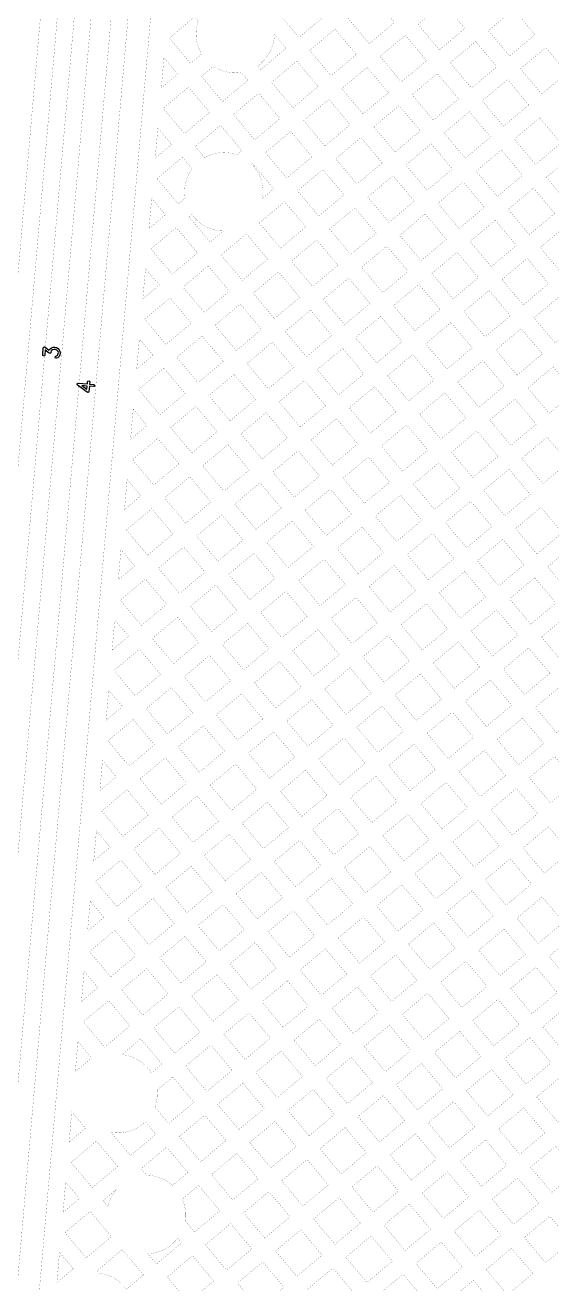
# Model space of a CAD drawing. Extents: x 592 to 965, y 89 to 353.
# Drawn here: x 628.99 to 636.16, y 259.43 to 276.55 of the extents above; entities that cross this region are included whole.
import ezdxf

# ---------------------------------------------------------------- set-up
doc = ezdxf.new("R2010")
doc.units = 0
doc.layers.add('a_area', color=3, linetype='Continuous')

# ---------------------------------------------------------------- blocks, each defined once
blk = doc.blocks.new('PAD_R3')
at = {"layer": 'a_area', "const_width": 0.5}
blk.add_lwpolyline([(0.25, 0, 1), (-0.25, 0, 1)], format="xyb", close=True, dxfattribs=at)

msp = doc.modelspace()

# ---------------------------------------------------------------- linework, layer by layer
at = {"layer": 'a_area'}
msp.add_line((629.766, 271.645), (629.833, 271.595), dxfattribs=at)
at = {"layer": 'a_area', "const_width": 0.0015}
for points in [[(627.37, 250.475), (632.805, 312.601, -0.197973), (633.285, 313.522), (633.354, 313.58, -0.200605), (634.263, 313.863), (639.139, 313.437, 0.198796), (641.26, 314.105), (642.966, 315.536, 0.060629), (643.281, 315.873, 0.136739), (643.498, 316.458), (643.506, 316.55, 0.188659), (643.302, 317.203)], [(644.055, 317.147, 0.196952), (643.732, 316.512), (643.725, 316.43, -0.135947), (643.463, 315.735, -0.060592), (643.11, 315.359), (641.408, 313.93, -0.198926), (639.119, 313.209), (634.228, 313.637, 0.196864), (633.502, 313.405), (633.433, 313.348, 0.19981), (633.032, 312.573), (627.6, 250.475), (627.37, 250.475)], [(626.91, 250.475), (632.357, 312.742, -0.198911), (632.911, 313.805), (633.473, 314.277, -0.201718), (633.773, 314.37), (638.857, 313.925, 0.198516), (640.893, 314.568), (641.35, 314.952, 0.075788), (641.478, 315.097, 0.023686), (641.978, 315.963, 0.189405), (642.014, 316.679)], [(627.873, 250.475), (633.289, 312.388, -0.197103), (633.619, 313.026), (633.75, 313.163, -0.135322), (633.998, 313.311, -0.089467), (634.632, 313.367), (639.154, 312.972, 0.069841), (640.27, 313.03, 0.129169), (641.849, 313.777), (643.635, 315.276, 0.065317), (644.113, 315.804, 0.195732), (644.199, 316.465)], [(642.711, 316.372, 0.194046), (642.183, 315.863, -0.023804), (641.671, 314.974, -0.075302), (641.498, 314.778), (641.038, 314.392, -0.199149), (638.829, 313.698), (633.746, 314.143, 0.19143), (633.621, 314.103), (633.057, 313.629, 0.198708), (632.585, 312.722), (627.14, 250.475), (626.91, 250.475)], [(644.839, 316.098, 0.200494), (644.303, 315.676, -0.065777), (643.781, 315.1), (641.996, 313.602, -0.129622), (640.306, 312.804, -0.070329), (639.118, 312.746), (634.607, 313.14, 0.088615), (634.059, 313.091, 0.134512), (633.915, 313.005), (633.77, 312.854, 0.198337), (633.517, 312.368), (628.103, 250.475), (627.873, 250.475)], [(628.781, 250.475), (628.41, 250.475), (633.685, 310.783, -0.117662)], [(632.385, 276.421, -0.240254), (632.157, 275.993)], [(632.076, 274.656, -0.197228), (632.23, 274.281, -0.042334), (632.222, 274.191)], [(631.694, 273.748, -0.241534), (631.261, 273.972), (631.223, 273.94)], [(630.12, 260.485, -0.120925), (630.231, 260.714)]]:
    msp.add_lwpolyline(points, format="xyb", dxfattribs=at)
for points in [[(632.43, 276.723), (632.718, 276.379), (633.063, 276.668), (632.774, 277.012)], [(633.385, 276.64), (633.674, 276.295), (634.018, 276.584), (633.729, 276.929)], [(634.34, 276.556), (634.629, 276.211), (634.974, 276.501), (634.685, 276.845)], [(635.296, 276.472), (635.585, 276.128), (635.929, 276.417), (635.64, 276.761)], [(632.865, 276.204), (633.155, 275.859), (633.499, 276.148), (633.21, 276.493)], [(633.821, 276.12), (634.11, 275.775), (634.454, 276.064), (634.165, 276.409)], [(634.776, 276.036), (635.065, 275.692), (635.41, 275.981), (635.121, 276.325)], [(635.732, 275.953), (636.021, 275.609), (636.365, 275.897), (636.076, 276.242)], [(632.346, 275.768), (632.635, 275.423), (632.979, 275.712), (632.69, 276.057)], [(633.301, 275.684), (633.591, 275.34), (633.935, 275.628), (633.646, 275.973)], [(634.257, 275.6), (634.546, 275.256), (634.89, 275.545), (634.601, 275.889)], [(635.212, 275.517), (635.501, 275.172), (635.846, 275.462), (635.557, 275.806)], [(630.871, 275.416), (631.16, 275.071), (631.504, 275.36), (631.215, 275.704)], [(631.826, 275.332), (632.115, 274.987), (632.46, 275.277), (632.171, 275.621)], [(632.782, 275.248), (633.071, 274.904), (633.415, 275.193), (633.126, 275.537)], [(633.737, 275.165), (634.026, 274.82), (634.37, 275.109), (634.082, 275.453)], [(634.693, 275.081), (634.982, 274.737), (635.326, 275.026), (635.037, 275.37)], [(635.648, 274.997), (635.937, 274.653), (636.282, 274.942), (635.993, 275.287)], [(632.262, 274.812), (632.551, 274.468), (632.896, 274.757), (632.607, 275.101)], [(633.218, 274.729), (633.507, 274.385), (633.851, 274.673), (633.562, 275.018)], [(634.173, 274.645), (634.462, 274.301), (634.807, 274.59), (634.517, 274.934)], [(635.129, 274.561), (635.418, 274.217), (635.762, 274.506), (635.473, 274.85)], [(636.084, 274.478), (636.373, 274.134), (636.718, 274.423), (636.429, 274.767)], [(632.698, 274.293), (632.987, 273.949), (633.332, 274.238), (633.043, 274.582)], [(633.654, 274.209), (633.943, 273.865), (634.287, 274.154), (633.998, 274.498)], [(634.609, 274.126), (634.898, 273.781), (635.243, 274.07), (634.953, 274.414)], [(635.565, 274.042), (635.853, 273.698), (636.198, 273.987), (635.909, 274.331)], [(632.179, 273.857), (632.468, 273.513), (632.812, 273.802), (632.523, 274.146)], [(633.134, 273.773), (633.423, 273.429), (633.768, 273.718), (633.479, 274.062)], [(634.09, 273.69), (634.379, 273.345), (634.723, 273.634), (634.434, 273.979)], [(635.045, 273.606), (635.334, 273.262), (635.678, 273.551), (635.389, 273.895)], [(630.704, 273.504), (630.993, 273.16), (631.337, 273.449), (631.048, 273.794)], [(631.659, 273.421), (631.948, 273.077), (632.293, 273.366), (632.004, 273.71)], [(636, 273.522), (636.289, 273.178), (636.634, 273.467), (636.345, 273.812)], [(632.615, 273.338), (632.904, 272.993), (633.248, 273.282), (632.959, 273.626)], [(633.57, 273.254), (633.859, 272.909), (634.204, 273.198), (633.915, 273.543)], [(634.526, 273.17), (634.815, 272.826), (635.159, 273.115), (634.87, 273.459)], [(635.481, 273.087), (635.77, 272.742), (636.114, 273.031), (635.825, 273.376)], [(631.14, 272.985), (631.429, 272.641), (631.773, 272.93), (631.484, 273.274)], [(632.095, 272.902), (632.384, 272.557), (632.729, 272.846), (632.44, 273.191)], [(633.051, 272.818), (633.34, 272.474), (633.684, 272.762), (633.395, 273.107)], [(634.006, 272.734), (634.295, 272.39), (634.639, 272.679), (634.351, 273.023)], [(630.62, 272.549), (630.909, 272.205), (631.253, 272.494), (630.965, 272.838)], [(634.962, 272.651), (635.251, 272.306), (635.595, 272.595), (635.306, 272.94)], [(635.917, 272.567), (636.206, 272.223), (636.55, 272.512), (636.261, 272.856)], [(631.575, 272.466), (631.865, 272.121), (632.209, 272.41), (631.92, 272.755)], [(632.531, 272.382), (632.82, 272.037), (633.165, 272.327), (632.876, 272.671)], [(633.487, 272.298), (633.776, 271.954), (634.12, 272.243), (633.831, 272.587)], [(634.442, 272.215), (634.731, 271.87), (635.076, 272.159), (634.786, 272.504)], [(631.056, 272.03), (631.345, 271.685), (631.689, 271.974), (631.4, 272.319)], [(635.398, 272.131), (635.686, 271.787), (636.031, 272.076), (635.742, 272.42)], [(632.012, 271.946), (632.301, 271.601), (632.645, 271.89), (632.356, 272.235)], [(632.967, 271.862), (633.256, 271.518), (633.601, 271.807), (633.312, 272.151)], [(633.923, 271.779), (634.212, 271.435), (634.556, 271.723), (634.267, 272.068)], [(634.878, 271.695), (635.167, 271.351), (635.511, 271.64), (635.222, 271.984)], [(630.536, 271.594), (630.825, 271.249), (631.17, 271.538), (630.881, 271.883)], [(631.492, 271.51), (631.781, 271.166), (632.125, 271.454), (631.836, 271.799)], [(635.833, 271.612), (636.122, 271.267), (636.467, 271.556), (636.178, 271.901)], [(632.448, 271.426), (632.736, 271.082), (633.081, 271.371), (632.792, 271.715)], [(633.403, 271.343), (633.692, 270.998), (634.037, 271.288), (633.748, 271.632)], [(634.359, 271.259), (634.647, 270.915), (634.992, 271.204), (634.703, 271.548)], [(635.314, 271.176), (635.603, 270.831), (635.947, 271.12), (635.658, 271.465)], [(630.972, 271.074), (631.262, 270.729), (631.606, 271.019), (631.317, 271.363)], [(631.928, 270.99), (632.217, 270.646), (632.561, 270.935), (632.272, 271.279)], [(632.883, 270.907), (633.172, 270.562), (633.517, 270.852), (633.228, 271.196)], [(633.839, 270.823), (634.128, 270.479), (634.472, 270.768), (634.184, 271.113)], [(630.453, 270.638), (630.742, 270.294), (631.086, 270.583), (630.797, 270.927)], [(634.794, 270.74), (635.084, 270.396), (635.428, 270.684), (635.139, 271.029)], [(635.75, 270.656), (636.039, 270.312), (636.383, 270.601), (636.094, 270.945)], [(631.408, 270.554), (631.697, 270.21), (632.042, 270.499), (631.753, 270.843)], [(632.364, 270.471), (632.653, 270.127), (632.997, 270.415), (632.708, 270.76)], [(633.319, 270.387), (633.608, 270.043), (633.953, 270.332), (633.664, 270.676)], [(634.275, 270.304), (634.564, 269.96), (634.908, 270.249), (634.619, 270.593)], [(630.889, 270.118), (631.178, 269.774), (631.522, 270.063), (631.233, 270.407)], [(635.23, 270.221), (635.52, 269.876), (635.864, 270.165), (635.575, 270.509)], [(631.844, 270.035), (632.133, 269.691), (632.478, 269.98), (632.189, 270.324)], [(632.8, 269.951), (633.089, 269.607), (633.433, 269.896), (633.144, 270.24)], [(633.755, 269.868), (634.044, 269.524), (634.389, 269.813), (634.1, 270.157)], [(634.711, 269.784), (635, 269.44), (635.344, 269.729), (635.055, 270.074)], [(630.37, 269.683), (630.658, 269.338), (631.003, 269.627), (630.714, 269.972)], [(635.666, 269.701), (635.956, 269.356), (636.3, 269.645), (636.011, 269.99)], [(631.325, 269.599), (631.614, 269.255), (631.958, 269.544), (631.669, 269.888)], [(632.28, 269.515), (632.569, 269.171), (632.914, 269.46), (632.625, 269.805)], [(633.236, 269.432), (633.525, 269.088), (633.869, 269.377), (633.58, 269.721)], [(634.191, 269.348), (634.48, 269.004), (634.825, 269.293), (634.536, 269.637)], [(635.147, 269.265), (635.436, 268.92), (635.78, 269.209), (635.491, 269.554)], [(630.805, 269.163), (631.094, 268.819), (631.439, 269.108), (631.15, 269.452)], [(636.103, 269.181), (636.391, 268.837), (636.735, 269.126), (636.447, 269.47)], [(631.761, 269.08), (632.05, 268.735), (632.394, 269.024), (632.105, 269.368)], [(632.716, 268.996), (633.005, 268.652), (633.35, 268.941), (633.06, 269.285)], [(633.672, 268.913), (633.961, 268.568), (634.305, 268.857), (634.016, 269.201)], [(634.627, 268.829), (634.916, 268.484), (635.261, 268.773), (634.972, 269.118)], [(630.286, 268.727), (630.575, 268.383), (630.919, 268.672), (630.63, 269.016)], [(631.241, 268.644), (631.53, 268.3), (631.874, 268.588), (631.586, 268.933)], [(635.583, 268.745), (635.872, 268.401), (636.216, 268.69), (635.927, 269.034)], [(632.197, 268.56), (632.486, 268.216), (632.83, 268.505), (632.541, 268.849)], [(633.152, 268.477), (633.441, 268.132), (633.786, 268.421), (633.497, 268.766)], [(634.108, 268.393), (634.397, 268.048), (634.741, 268.337), (634.452, 268.682)], [(635.063, 268.309), (635.352, 267.965), (635.696, 268.254), (635.408, 268.598)], [(630.722, 268.208), (631.01, 267.863), (631.355, 268.153), (631.066, 268.497)], [(631.677, 268.124), (631.966, 267.78), (632.31, 268.069), (632.021, 268.413)], [(636.018, 268.226), (636.308, 267.881), (636.652, 268.17), (636.363, 268.515)], [(632.633, 268.041), (632.922, 267.696), (633.266, 267.985), (632.977, 268.33)], [(633.588, 267.957), (633.877, 267.612), (634.222, 267.901), (633.933, 268.246)], [(630.202, 267.772), (630.491, 267.428), (630.835, 267.717), (630.547, 268.061)], [(634.544, 267.873), (634.832, 267.529), (635.177, 267.818), (634.888, 268.162)], [(635.499, 267.79), (635.788, 267.445), (636.132, 267.734), (635.843, 268.079)], [(631.157, 267.688), (631.446, 267.344), (631.791, 267.633), (631.502, 267.977)], [(632.113, 267.605), (632.402, 267.26), (632.747, 267.549), (632.457, 267.894)], [(633.069, 267.521), (633.358, 267.176), (633.702, 267.465), (633.413, 267.81)], [(634.024, 267.437), (634.313, 267.093), (634.657, 267.382), (634.369, 267.726)], [(630.638, 267.252), (630.927, 266.908), (631.271, 267.197), (630.982, 267.541)], [(634.979, 267.354), (635.269, 267.009), (635.613, 267.298), (635.324, 267.643)], [(635.935, 267.27), (636.224, 266.926), (636.569, 267.215), (636.279, 267.559)], [(631.593, 267.169), (631.883, 266.824), (632.227, 267.113), (631.938, 267.458)], [(632.549, 267.085), (632.838, 266.741), (633.183, 267.03), (632.893, 267.374)], [(633.505, 267.001), (633.793, 266.657), (634.138, 266.946), (633.849, 267.29)], [(634.46, 266.918), (634.749, 266.573), (635.093, 266.862), (634.804, 267.207)], [(630.119, 266.817), (630.408, 266.472), (630.752, 266.761), (630.463, 267.105)], [(631.074, 266.733), (631.363, 266.388), (631.707, 266.677), (631.418, 267.022)], [(635.415, 266.834), (635.705, 266.49), (636.049, 266.779), (635.76, 267.123)], [(632.029, 266.649), (632.319, 266.305), (632.663, 266.594), (632.374, 266.938)], [(632.985, 266.565), (633.274, 266.221), (633.618, 266.51), (633.33, 266.854)], [(633.94, 266.482), (634.229, 266.138), (634.574, 266.426), (634.285, 266.771)], [(634.896, 266.398), (635.185, 266.054), (635.529, 266.343), (635.24, 266.687)], [(630.555, 266.297), (630.844, 265.952), (631.188, 266.241), (630.899, 266.586)], [(631.51, 266.213), (631.799, 265.869), (632.143, 266.158), (631.854, 266.502)], [(635.852, 266.315), (636.14, 265.971), (636.485, 266.259), (636.196, 266.604)], [(632.466, 266.129), (632.754, 265.785), (633.099, 266.074), (632.81, 266.418)], [(633.421, 266.046), (633.71, 265.702), (634.054, 265.991), (633.765, 266.335)], [(630.035, 265.861), (630.324, 265.517), (630.669, 265.806), (630.379, 266.15)], [(634.376, 265.962), (634.665, 265.618), (635.01, 265.907), (634.721, 266.251)], [(635.332, 265.879), (635.621, 265.534), (635.965, 265.824), (635.676, 266.168)], [(630.991, 265.777), (631.28, 265.433), (631.624, 265.722), (631.335, 266.066)], [(631.946, 265.693), (632.235, 265.349), (632.579, 265.638), (632.29, 265.982)], [(632.901, 265.61), (633.19, 265.266), (633.535, 265.555), (633.246, 265.899)], [(633.857, 265.527), (634.146, 265.182), (634.49, 265.471), (634.201, 265.815)], [(630.471, 265.341), (630.76, 264.997), (631.105, 265.286), (630.816, 265.63)], [(634.812, 265.443), (635.101, 265.099), (635.446, 265.388), (635.157, 265.732)], [(635.768, 265.359), (636.057, 265.015), (636.401, 265.304), (636.112, 265.648)], [(631.427, 265.258), (631.715, 264.914), (632.06, 265.202), (631.771, 265.546)], [(632.382, 265.174), (632.671, 264.83), (633.015, 265.119), (632.726, 265.463)], [(633.337, 265.09), (633.626, 264.746), (633.971, 265.035), (633.682, 265.38)], [(634.293, 265.007), (634.582, 264.663), (634.926, 264.952), (634.637, 265.296)], [(629.951, 264.905), (630.24, 264.561), (630.585, 264.85), (630.296, 265.195)], [(630.907, 264.822), (631.196, 264.478), (631.54, 264.767), (631.252, 265.111)], [(635.248, 264.924), (635.537, 264.579), (635.882, 264.868), (635.592, 265.212)], [(631.862, 264.738), (632.151, 264.394), (632.496, 264.683), (632.206, 265.027)], [(632.818, 264.654), (633.107, 264.31), (633.451, 264.599), (633.162, 264.944)], [(633.773, 264.571), (634.062, 264.227), (634.407, 264.516), (634.118, 264.86)], [(634.729, 264.488), (635.018, 264.143), (635.362, 264.432), (635.073, 264.777)], [(630.387, 264.386), (630.676, 264.042), (631.021, 264.331), (630.732, 264.675)], [(631.343, 264.303), (631.632, 263.958), (631.976, 264.247), (631.687, 264.592)], [(635.684, 264.404), (635.973, 264.059), (636.318, 264.348), (636.028, 264.693)], [(632.298, 264.219), (632.588, 263.874), (632.932, 264.163), (632.643, 264.508)], [(633.254, 264.135), (633.542, 263.791), (633.887, 264.08), (633.598, 264.424)], [(634.209, 264.052), (634.498, 263.707), (634.843, 263.996), (634.554, 264.341)], [(635.165, 263.968), (635.454, 263.623), (635.798, 263.912), (635.509, 264.257)], [(629.868, 263.95), (630.157, 263.606), (630.501, 263.895), (630.212, 264.239)], [(630.823, 263.866), (631.112, 263.522), (631.457, 263.811), (631.168, 264.156)], [(631.779, 263.783), (632.068, 263.438), (632.412, 263.727), (632.123, 264.072)], [(636.12, 263.884), (636.409, 263.54), (636.753, 263.829), (636.465, 264.173)], [(632.734, 263.699), (633.023, 263.355), (633.367, 263.644), (633.079, 263.988)], [(633.689, 263.616), (633.979, 263.271), (634.323, 263.56), (634.034, 263.905)], [(634.645, 263.532), (634.934, 263.187), (635.279, 263.476), (634.99, 263.821)], [(635.601, 263.448), (635.889, 263.104), (636.234, 263.393), (635.945, 263.737)], [(630.304, 263.431), (630.593, 263.086), (630.937, 263.375), (630.648, 263.719)], [(631.259, 263.347), (631.548, 263.002), (631.893, 263.291), (631.604, 263.636)], [(632.215, 263.263), (632.504, 262.919), (632.848, 263.208), (632.559, 263.552)], [(633.17, 263.18), (633.459, 262.835), (633.803, 263.124), (633.514, 263.469)], [(629.784, 262.995), (630.073, 262.65), (630.418, 262.939), (630.129, 263.284)], [(634.125, 263.096), (634.415, 262.751), (634.759, 263.04), (634.47, 263.385)], [(635.081, 263.012), (635.37, 262.668), (635.714, 262.957), (635.426, 263.301)], [(636.036, 262.929), (636.326, 262.585), (636.67, 262.873), (636.381, 263.218)], [(630.74, 262.911), (631.029, 262.566), (631.373, 262.855), (631.084, 263.2)], [(631.695, 262.827), (631.984, 262.483), (632.329, 262.772), (632.04, 263.116)], [(632.651, 262.744), (632.94, 262.399), (633.284, 262.688), (632.995, 263.033)], [(633.606, 262.66), (633.895, 262.316), (634.239, 262.604), (633.95, 262.949)], [(634.562, 262.576), (634.85, 262.232), (635.195, 262.521), (634.906, 262.865)], [(635.517, 262.493), (635.806, 262.148), (636.15, 262.438), (635.861, 262.782)], [(631.176, 262.391), (631.465, 262.047), (631.809, 262.336), (631.52, 262.68)], [(632.131, 262.308), (632.42, 261.963), (632.765, 262.252), (632.476, 262.597)], [(633.087, 262.224), (633.376, 261.88), (633.72, 262.169), (633.431, 262.513)], [(634.042, 262.141), (634.331, 261.796), (634.675, 262.085), (634.386, 262.429)], [(634.997, 262.057), (635.286, 261.712), (635.631, 262.002), (635.342, 262.346)], [(635.953, 261.973), (636.242, 261.629), (636.586, 261.918), (636.297, 262.262)], [(631.612, 261.872), (631.901, 261.528), (632.245, 261.816), (631.956, 262.161)], [(632.567, 261.788), (632.856, 261.444), (633.201, 261.733), (632.912, 262.077)], [(633.523, 261.705), (633.812, 261.361), (634.156, 261.65), (633.867, 261.994)], [(634.478, 261.621), (634.767, 261.277), (635.111, 261.566), (634.822, 261.91)], [(631.092, 261.436), (631.381, 261.092), (631.726, 261.381), (631.436, 261.725)], [(635.433, 261.537), (635.722, 261.193), (636.066, 261.482), (635.778, 261.826)], [(632.048, 261.352), (632.337, 261.008), (632.681, 261.297), (632.392, 261.641)], [(633.003, 261.268), (633.292, 260.924), (633.636, 261.214), (633.348, 261.558)], [(629.617, 261.084), (629.906, 260.74), (630.251, 261.029), (629.962, 261.373)], [(633.958, 261.185), (634.248, 260.841), (634.592, 261.13), (634.303, 261.474)], [(634.914, 261.102), (635.203, 260.758), (635.547, 261.046), (635.258, 261.39)], [(631.528, 260.917), (631.817, 260.572), (632.162, 260.861), (631.873, 261.205)], [(635.869, 261.018), (636.158, 260.674), (636.503, 260.963), (636.213, 261.307)], [(632.484, 260.833), (632.772, 260.489), (633.117, 260.777), (632.828, 261.122)], [(633.439, 260.749), (633.728, 260.405), (634.072, 260.694), (633.783, 261.038)], [(634.395, 260.666), (634.683, 260.322), (635.028, 260.611), (634.739, 260.955)], [(635.35, 260.582), (635.639, 260.238), (635.983, 260.527), (635.694, 260.871)], [(631.964, 260.397), (632.253, 260.053), (632.597, 260.342), (632.309, 260.686)], [(632.919, 260.314), (633.209, 259.969), (633.553, 260.258), (633.264, 260.602)], [(633.875, 260.23), (634.163, 259.885), (634.508, 260.175), (634.219, 260.519)], [(629.534, 260.128), (629.823, 259.784), (630.167, 260.073), (629.878, 260.417)], [(634.83, 260.147), (635.119, 259.802), (635.464, 260.091), (635.175, 260.435)], [(635.786, 260.063), (636.075, 259.718), (636.419, 260.007), (636.13, 260.352)], [(631.445, 259.961), (631.734, 259.617), (632.078, 259.906), (631.789, 260.25)], [(632.4, 259.878), (632.689, 259.533), (633.033, 259.822), (632.744, 260.167)], [(633.355, 259.794), (633.644, 259.45), (633.988, 259.739), (633.7, 260.083)], [(634.31, 259.71), (634.599, 259.366), (634.944, 259.655), (634.655, 260)], [(630.925, 259.525), (631.214, 259.181), (631.558, 259.47), (631.27, 259.814)], [(635.266, 259.627), (635.555, 259.282), (635.9, 259.571), (635.611, 259.916)], [(631.88, 259.442), (632.17, 259.097), (632.514, 259.386), (632.225, 259.731)], [(632.836, 259.358), (633.125, 259.014), (633.469, 259.303), (633.18, 259.647)], [(633.791, 259.275), (634.08, 258.93), (634.424, 259.219), (634.135, 259.563)], [(634.746, 259.191), (635.036, 258.846), (635.38, 259.135), (635.091, 259.48)]]:
    msp.add_lwpolyline(points, close=True, dxfattribs=at)
for points in [[(630.955, 276.371), (631.244, 276.026), (631.395, 276.154, -0.137331), (631.318, 276.431, -0.082618), (631.347, 276.603), (631.299, 276.66)], [(631.391, 275.851), (631.679, 275.507), (632.024, 275.796), (631.934, 275.904, -0.038841), (631.851, 275.897, -0.149127), (631.554, 275.988)], [(631.307, 274.896), (631.434, 274.745, -0.129522), (631.696, 274.815, -0.08482), (631.873, 274.784), (631.94, 274.84), (631.651, 275.185)], [(630.787, 274.46), (631.076, 274.116), (631.17, 274.194, -0.041026), (631.163, 274.281, -0.157157), (631.263, 274.593), (631.132, 274.749)], [(630.307, 262.548, -0.234093), (630.71, 262.299), (630.854, 262.42), (630.565, 262.764)], [(630.758, 261.834), (630.945, 261.611), (631.29, 261.9), (631.001, 262.244), (630.788, 262.066, -0.023026), (630.79, 262.017, -0.087699)], [(630.16, 261.493), (630.426, 261.175), (630.77, 261.464), (630.628, 261.634, -0.19465), (630.257, 261.484, -0.045961)], [(630.573, 261), (630.651, 260.907, -0.180251), (630.998, 260.77), (631.206, 260.945), (630.917, 261.289)], [(631.132, 260.584, -0.101856), (631.175, 260.373, -0.039103), (631.169, 260.29), (631.298, 260.136), (631.642, 260.425), (631.353, 260.77)], [(630.661, 259.84), (630.778, 259.7), (631.123, 259.989), (631.069, 260.054, -0.226817)], [(629.97, 259.609), (629.996, 259.577, -0.212714), (630.371, 259.358), (630.603, 259.553), (630.314, 259.898)]]:
    msp.add_lwpolyline(points, format="xyb", close=True, dxfattribs=at)
for points in [[(632.157, 275.993), (632.199, 275.943), (632.543, 276.232), (632.385, 276.421)], [(630.845, 275.692), (631.069, 275.879), (630.881, 276.103)], [(630.881, 276.103), (630.845, 275.692)], [(630.762, 274.737), (630.985, 274.924), (630.798, 275.148)], [(630.798, 275.148), (630.762, 274.737)], [(632.222, 274.191), (632.376, 274.321), (632.087, 274.665), (632.076, 274.656)], [(630.678, 273.781), (630.901, 273.969), (630.714, 274.192)], [(630.714, 274.192), (630.678, 273.781)], [(631.223, 273.94), (631.512, 273.596), (631.694, 273.748)], [(630.594, 272.826), (630.818, 273.013), (630.63, 273.236)], [(630.63, 273.236), (630.594, 272.826)], [(630.511, 271.871), (630.734, 272.058), (630.547, 272.281)], [(630.547, 272.281), (630.511, 271.871)], [(630.427, 270.915), (630.65, 271.102), (630.463, 271.325)], [(630.463, 271.325), (630.427, 270.915)], [(630.344, 269.959), (630.567, 270.147), (630.38, 270.37)], [(630.38, 270.37), (630.344, 269.959)], [(630.26, 269.004), (630.483, 269.192), (630.296, 269.415)], [(630.296, 269.415), (630.26, 269.004)], [(630.176, 268.049), (630.4, 268.236), (630.212, 268.459)], [(630.212, 268.459), (630.176, 268.049)], [(630.093, 267.094), (630.316, 267.281), (630.129, 267.503)], [(630.129, 267.503), (630.093, 267.094)], [(630.009, 266.138), (630.233, 266.325), (630.045, 266.548)], [(630.045, 266.548), (630.009, 266.138)], [(629.926, 265.182), (630.149, 265.37), (629.962, 265.593)], [(629.962, 265.593), (629.926, 265.182)], [(629.842, 264.227), (630.065, 264.414), (629.878, 264.637)], [(629.878, 264.637), (629.842, 264.227)], [(629.759, 263.272), (629.982, 263.459), (629.794, 263.682)], [(629.794, 263.682), (629.759, 263.272)], [(629.675, 262.316), (629.898, 262.503), (629.711, 262.727)], [(629.711, 262.727), (629.675, 262.316)], [(629.591, 261.36), (629.815, 261.548), (629.627, 261.771)], [(629.627, 261.771), (629.591, 261.36)], [(629.508, 260.405), (629.731, 260.593), (629.544, 260.816)], [(629.544, 260.816), (629.508, 260.405)], [(630.231, 260.714), (630.053, 260.564)], [(630.053, 260.564), (630.12, 260.485)], [(629.424, 259.449), (629.648, 259.637), (629.46, 259.86)], [(629.46, 259.86), (629.424, 259.449)]]:
    msp.add_lwpolyline(points, dxfattribs=at)
at = {"layer": 'a_area'}
for points in [[(629.231, 272.064), (629.239, 272.158, -0.601967), (629.263, 272.169), (629.316, 272.127, -1.207904), (629.439, 272.023)], [(629.266, 272.128), (629.26, 272.062, -1), (629.231, 272.064)], [(629.425, 272.128, 0.373256), (629.346, 272.119), (629.344, 272.098, -0.601967), (629.32, 272.087), (629.266, 272.128)], [(629.439, 272.023), (629.418, 272.017, -1), (629.409, 272.045, 0.637786), (629.425, 272.128)]]:
    msp.add_lwpolyline(points, format="xyb", dxfattribs=at)
msp.add_lwpolyline([(629.705, 271.652, -0.763592), (629.716, 271.679), (629.84, 271.668), (629.842, 271.696, -1), (629.872, 271.693), (629.87, 271.666), (629.924, 271.661, -1), (629.922, 271.631), (629.867, 271.636), (629.861, 271.566, -0.591614), (629.837, 271.555)], format="xyb", close=True, dxfattribs=at)
msp.add_lwpolyline([(629.833, 271.595), (629.837, 271.638), (629.766, 271.645)], dxfattribs=at)

# ---------------------------------------------------------------- block references
at = {"layer": 'a_area', "xscale": 0.0015, "yscale": 0.0015, "zscale": 1.5}
for p in [(632.385, 276.421), (632.385, 276.421), (630.881, 276.103), (630.881, 276.103), (632.157, 275.993), (632.157, 275.993), (630.845, 275.692), (630.845, 275.692), (630.798, 275.148), (630.798, 275.148), (630.762, 274.737), (630.762, 274.737), (632.076, 274.656), (632.076, 274.656), (630.714, 274.192), (630.714, 274.192), (632.222, 274.191), (632.222, 274.191), (631.223, 273.94), (631.223, 273.94), (630.678, 273.781), (630.678, 273.781), (631.694, 273.748), (631.694, 273.748), (630.63, 273.236), (630.63, 273.236), (630.594, 272.826), (630.594, 272.826), (630.547, 272.281), (630.547, 272.281), (630.511, 271.871), (630.511, 271.871), (630.463, 271.325), (630.463, 271.325), (630.427, 270.915), (630.427, 270.915), (630.38, 270.37), (630.38, 270.37), (630.344, 269.959), (630.344, 269.959), (630.296, 269.415), (630.296, 269.415), (630.26, 269.004), (630.26, 269.004), (630.212, 268.459), (630.212, 268.459), (630.176, 268.049), (630.176, 268.049), (630.129, 267.503), (630.129, 267.503), (630.093, 267.094), (630.093, 267.094), (630.045, 266.548), (630.045, 266.548), (630.009, 266.138), (630.009, 266.138), (629.962, 265.593), (629.962, 265.593), (629.926, 265.182), (629.926, 265.182), (629.878, 264.637), (629.878, 264.637), (629.842, 264.227), (629.842, 264.227), (629.794, 263.682), (629.794, 263.682), (629.759, 263.272), (629.759, 263.272), (629.711, 262.727), (629.711, 262.727), (629.675, 262.316), (629.675, 262.316), (629.627, 261.771), (629.627, 261.771), (629.591, 261.36), (629.591, 261.36), (629.544, 260.816), (629.544, 260.816), (630.231, 260.714), (630.231, 260.714), (630.053, 260.564), (630.053, 260.564), (630.12, 260.485), (630.12, 260.485), (629.508, 260.405), (629.508, 260.405), (629.46, 259.86), (629.46, 259.86), (629.424, 259.449), (629.424, 259.449)]:
    msp.add_blockref('PAD_R3', p, dxfattribs=at)

doc.saveas('drawing.dxf')
